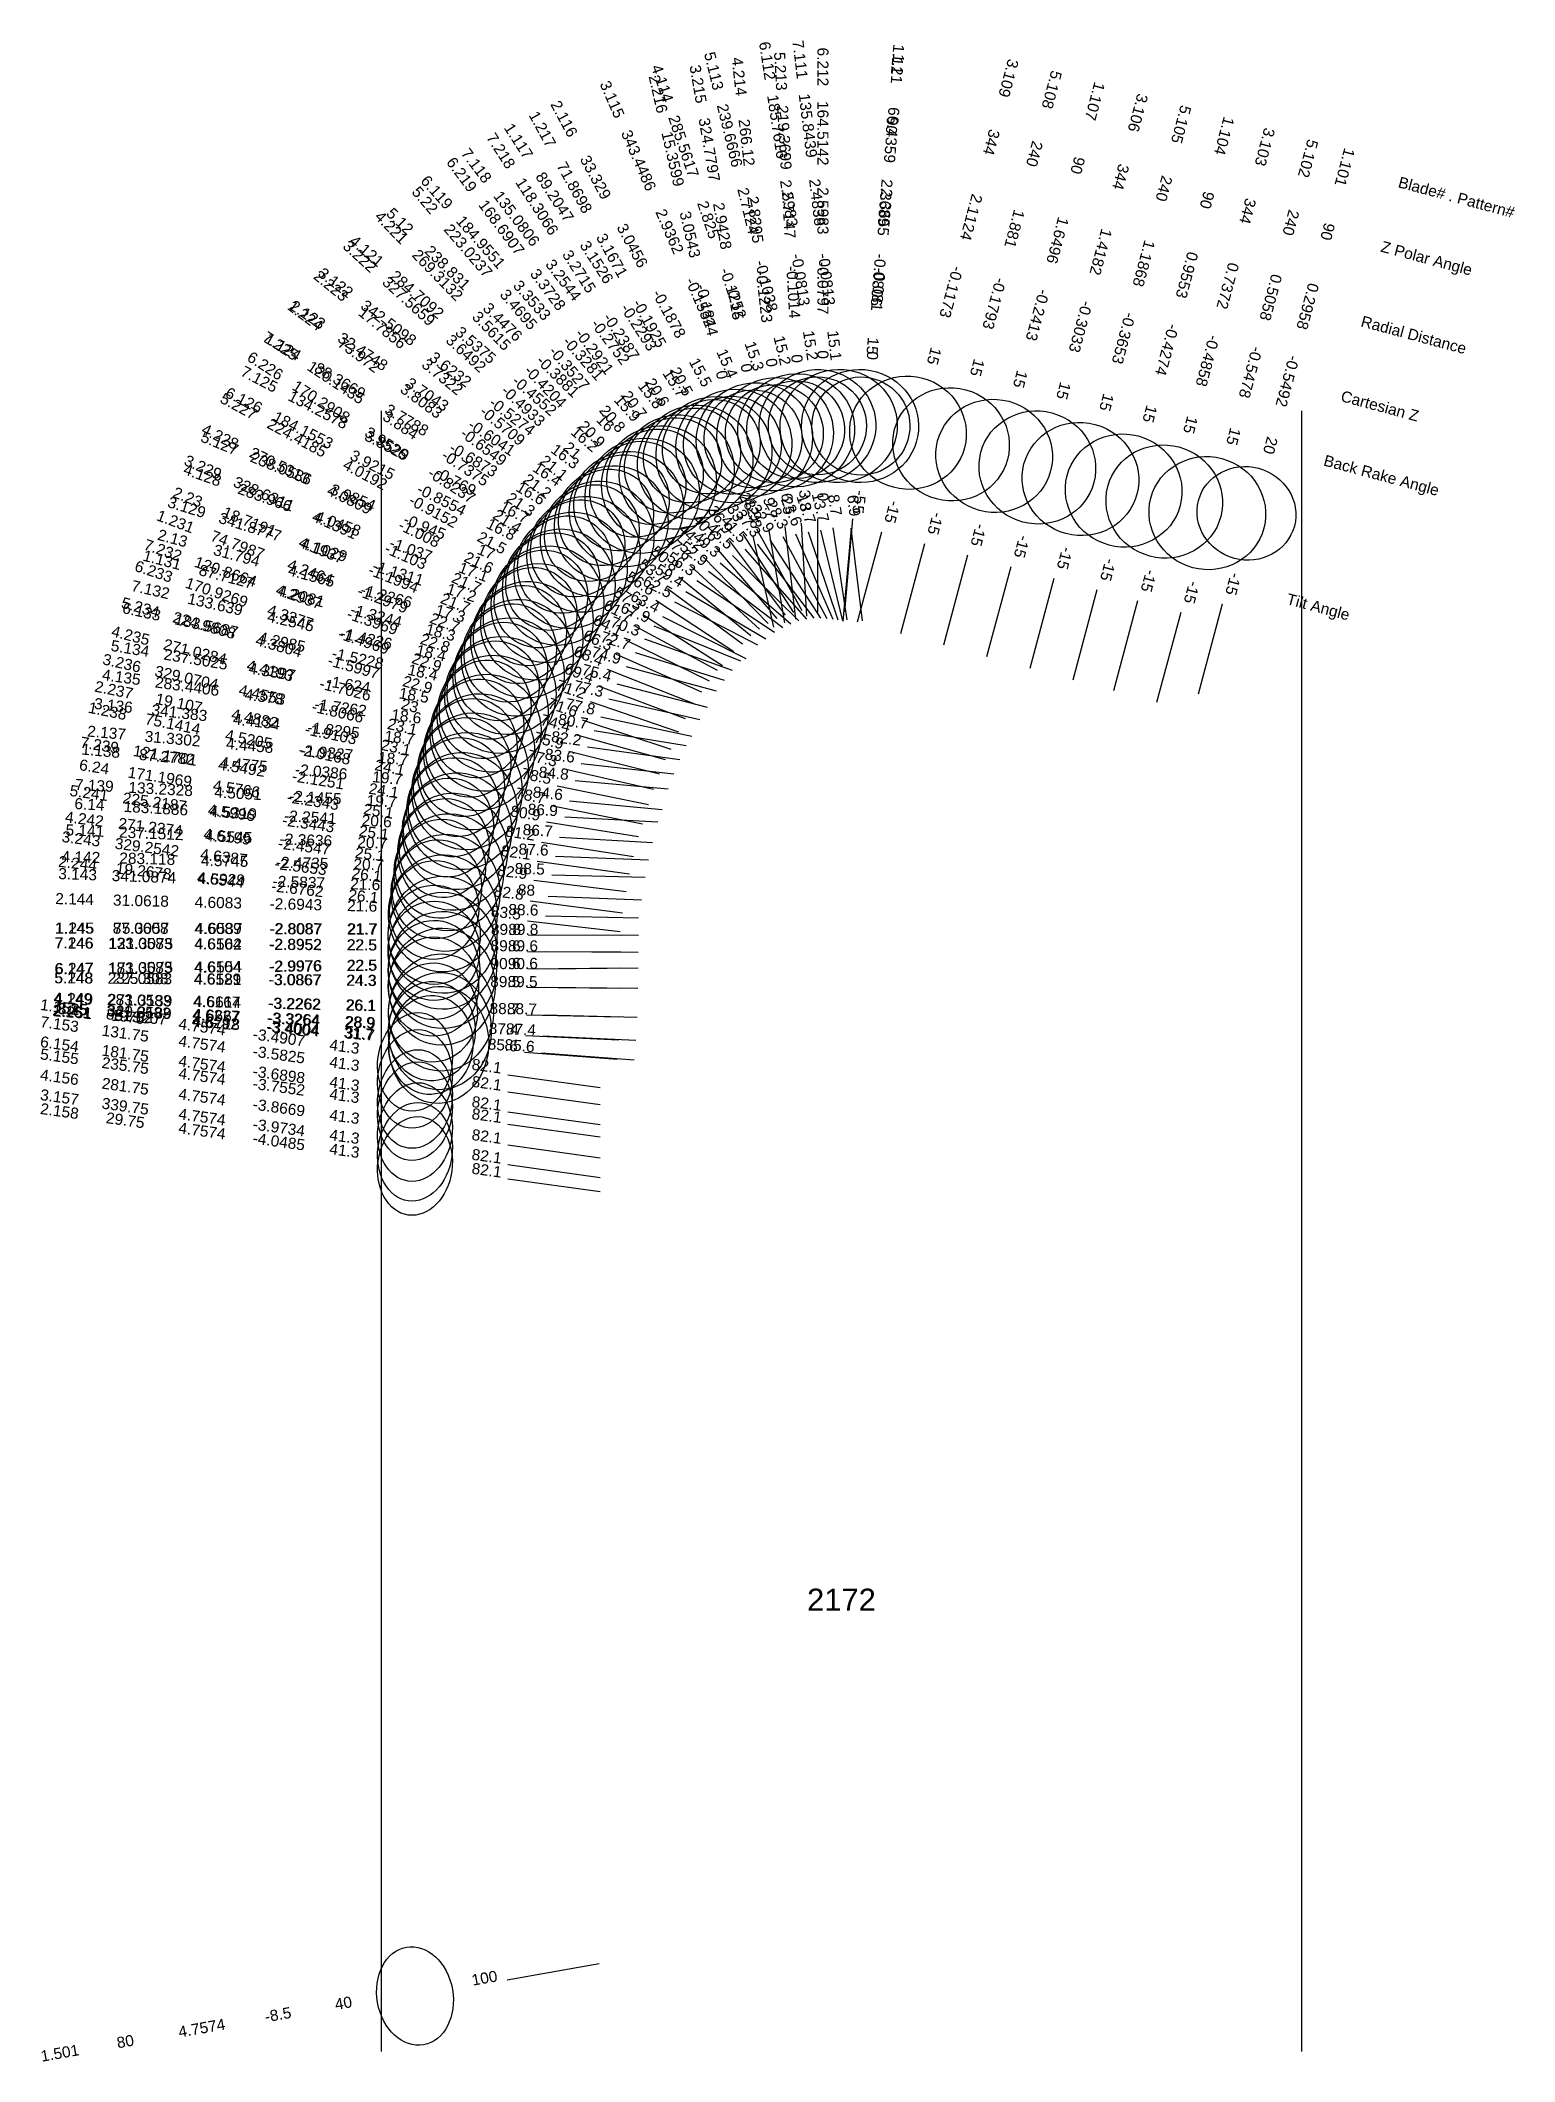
# Model space of a CAD drawing. Header units: inches. Extents: x 29.2 to 37.1, y 9.1 to 20.
import ezdxf
from ezdxf.enums import TextEntityAlignment as Align

# ---------------------------------------------------------------- set-up
doc = ezdxf.new("R2010")
doc.units = ezdxf.units.IN
doc.header["$MEASUREMENT"] = 0
for name, color, linetype, true_color in [('Blade_1', 30, 'Continuous', 0xff7f00), ('Blade_2', 7, 'Continuous', 0xcccc00), ('Blade_3', 7, 'Continuous', 0x00cc00), ('Blade_4', 7, 'Continuous', 0x00cccc), ('Blade_5', 7, 'Continuous', 0x0066cc), ('Blade_6', 190, 'Continuous', 0x7f00ff), ('Blade_7', 7, 'Continuous', 0xcc00cc)]:
    doc.layers.add(name, color=color, linetype=linetype, true_color=true_color)
doc.styles.get("Standard").update_dxf_attribs({"font": 'arial.ttf'})

msp = doc.modelspace()

# ---------------------------------------------------------------- linework, layer by layer
for p, q in [((31.062, 18), (31.062, 9.203)), ((36, 18), (36, 9.203))]:
    msp.add_line(p, q)
at = {"layer": 'Blade_1'}
for p, q in [((33.076, 17.367), (33.318, 16.929)), ((33.583, 17.37), (33.539, 16.872)), ((33.591, 17.421), (33.547, 16.923)), ((33.147, 17.308), (33.418, 16.888)), ((34.208, 17.226), (34.078, 16.743)), ((32.597, 17.047), (33, 16.751)), ((32.696, 17.032), (33.126, 16.778)), ((34.902, 17.04), (34.773, 16.557)), ((35.574, 16.964), (35.444, 16.481)), ((32.225, 16.525), (32.693, 16.35)), ((32.326, 16.537), (32.81, 16.411)), ((31.973, 15.884), (32.463, 15.786)), ((32.072, 15.909), (32.569, 15.862)), ((31.85, 15.19), (32.35, 15.188)), ((31.943, 15.19), (32.443, 15.188)), ((31.741, 14.44), (32.237, 14.372)), ((31.738, 9.587), (32.231, 9.674))]:
    msp.add_line(p, q, dxfattribs=at)
for centre, major_axis, ratio in [((33.631, 17.919), (0.313, -0.027), 0.965926), ((32.847, 17.771), (0.264, 0.17), 0.962886), ((33.635, 17.919), (0.262, -0.023), 1), ((32.833, 17.808), (0.233, 0.129), 0.936736), ((34.35, 17.759), (0.303, -0.081), 0.965926), ((35.045, 17.573), (0.303, -0.081), 0.965926), ((32.221, 17.313), (0.16, 0.27), 0.958446), ((35.704, 17.451), (0.257, -0.069), 0.939693), ((32.192, 17.345), (0.157, 0.214), 0.932416), ((31.792, 16.676), (0.079, 0.304), 0.949653), ((31.754, 16.702), (0.093, 0.249), 0.922306), ((31.522, 15.961), (0.03, 0.313), 0.941683), ((31.479, 15.983), (0.052, 0.261), 0.913008), ((31.391, 15.191), (0.001, 0.314), 0.92945), ((31.346, 15.191), (0.001, 0.266), 0.92945), ((31.243, 14.509), (0.036, 0.263), 0.751466), ((31.243, 9.5), (-0.046, 0.262), 0.766045)]:
    msp.add_ellipse(centre, major_axis=major_axis, ratio=ratio, dxfattribs=at)
at = {"layer": 'Blade_2'}
for p, q in [((33.056, 17.328), (33.167, 16.84)), ((33.216, 17.327), (33.453, 16.886)), ((32.658, 17.111), (33.045, 16.795)), ((32.755, 17.09), (33.171, 16.813)), ((32.274, 16.615), (32.739, 16.431)), ((32.376, 16.63), (32.859, 16.499)), ((32.005, 15.989), (32.495, 15.889)), ((32.103, 16.018), (32.601, 15.973)), ((31.943, 15.293), (32.443, 15.281)), ((31.846, 15.266), (32.343, 15.209)), ((31.83, 14.561), (32.329, 14.523)), ((31.921, 14.558), (32.419, 14.52)), ((31.741, 13.882), (32.237, 13.814))]:
    msp.add_line(p, q, dxfattribs=at)
for centre, major_axis, ratio in [((32.954, 17.812), (0.276, 0.149), 0.963448), ((32.946, 17.816), (0.256, 0.058), 1), ((32.296, 17.396), (0.174, 0.261), 0.959077), ((32.268, 17.429), (0.168, 0.206), 0.93303), ((31.843, 16.773), (0.082, 0.303), 0.954813), ((31.806, 16.801), (0.098, 0.247), 0.928881), ((31.554, 16.067), (0.028, 0.313), 0.946947), ((31.512, 16.09), (0.053, 0.261), 0.919678), ((31.392, 15.306), (0.007, 0.314), 0.929458), ((31.346, 15.324), (0.03, 0.264), 0.898028), ((31.371, 14.6), (0.024, 0.313), 0.851073), ((31.328, 14.6), (0.02, 0.265), 0.851073), ((31.243, 13.951), (0.036, 0.263), 0.751466)]:
    msp.add_ellipse(centre, major_axis=major_axis, ratio=ratio, dxfattribs=at)
at = {"layer": 'Blade_3'}
for p, q in [((33.141, 17.357), (33.226, 16.864)), ((33.745, 17.35), (33.615, 16.867)), ((33.284, 17.341), (33.484, 16.883)), ((32.723, 17.167), (33.092, 16.83)), ((32.817, 17.14), (33.216, 16.839)), ((34.439, 17.164), (34.31, 16.681)), ((35.12, 16.981), (34.991, 16.499)), ((32.322, 16.695), (32.78, 16.494)), ((32.424, 16.705), (32.901, 16.557)), ((32.036, 16.082), (32.523, 15.972)), ((32.135, 16.109), (32.631, 16.053)), ((31.958, 15.397), (32.458, 15.379)), ((31.861, 15.372), (32.357, 15.309)), ((31.836, 14.651), (32.336, 14.628)), ((31.928, 14.648), (32.428, 14.625)), ((31.741, 13.958), (32.237, 13.889))]:
    msp.add_line(p, q, dxfattribs=at)
for centre, major_axis, ratio in [((33.888, 17.883), (0.303, -0.081), 0.965926), ((33.064, 17.847), (0.288, 0.125), 0.963963), ((33.057, 17.85), (0.259, 0.044), 1), ((34.582, 17.697), (0.303, -0.081), 0.965926), ((32.377, 17.473), (0.189, 0.251), 0.959733), ((32.351, 17.507), (0.179, 0.196), 0.933668), ((35.263, 17.514), (0.303, -0.081), 0.965926), ((31.897, 16.869), (0.093, 0.3), 0.955372), ((31.861, 16.897), (0.107, 0.244), 0.929426), ((31.587, 16.17), (0.035, 0.312), 0.947332), ((31.545, 16.193), (0.059, 0.259), 0.920052), ((31.407, 15.416), (0.011, 0.314), 0.929651), ((31.361, 15.435), (0.033, 0.264), 0.898214), ((31.377, 14.674), (0.014, 0.314), 0.875847), ((31.333, 14.674), (0.012, 0.266), 0.875847), ((31.243, 14.027), (0.036, 0.263), 0.751466)]:
    msp.add_ellipse(centre, major_axis=major_axis, ratio=ratio, dxfattribs=at)
at = {"layer": 'Blade_4'}
for p, q in [((33.227, 17.381), (33.284, 16.884)), ((33.352, 17.352), (33.512, 16.879)), ((32.789, 17.218), (33.138, 16.86)), ((32.88, 17.185), (33.259, 16.859)), ((32.372, 16.772), (32.821, 16.553)), ((32.474, 16.777), (32.944, 16.609)), ((32.069, 16.175), (32.554, 16.053)), ((32.168, 16.199), (32.664, 16.131)), ((31.977, 15.512), (32.477, 15.499)), ((31.88, 15.483), (32.376, 15.422)), ((31.842, 14.762), (32.342, 14.751)), ((31.935, 14.761), (32.435, 14.749)), ((31.741, 14.064), (32.237, 13.995))]:
    msp.add_line(p, q, dxfattribs=at)
for centre, major_axis, ratio in [((33.175, 17.875), (0.297, 0.101), 0.964425), ((33.171, 17.878), (0.261, 0.03), 1), ((32.462, 17.545), (0.205, 0.238), 0.960391), ((32.439, 17.58), (0.191, 0.185), 0.934308), ((31.954, 16.963), (0.106, 0.296), 0.955952), ((31.919, 16.992), (0.116, 0.239), 0.92999), ((31.622, 16.274), (0.043, 0.311), 0.947748), ((31.581, 16.297), (0.065, 0.258), 0.920456), ((31.38, 15.545), (0.033, 0.264), 0.90528), ((31.425, 15.526), (0.008, 0.314), 0.935326), ((31.383, 14.774), (0.007, 0.314), 0.898002), ((31.339, 14.774), (0.006, 0.266), 0.898002), ((31.243, 14.133), (0.036, 0.263), 0.751466)]:
    msp.add_ellipse(centre, major_axis=major_axis, ratio=ratio, dxfattribs=at)
at = {"layer": 'Blade_5'}
for p, q in [((33.314, 17.399), (33.343, 16.9)), ((33.419, 17.36), (33.537, 16.875)), ((32.859, 17.265), (33.184, 16.886)), ((33.976, 17.288), (33.847, 16.805)), ((32.946, 17.225), (33.302, 16.875)), ((34.67, 17.102), (34.541, 16.619)), ((35.351, 16.919), (35.222, 16.437)), ((32.424, 16.846), (32.864, 16.609)), ((32.525, 16.847), (32.989, 16.659)), ((32.105, 16.265), (32.586, 16.131)), ((32.204, 16.286), (32.698, 16.205)), ((31.996, 15.613), (32.496, 15.592)), ((31.899, 15.586), (32.394, 15.517)), ((31.845, 14.909), (32.345, 14.905)), ((31.939, 14.909), (32.439, 14.904)), ((31.741, 14.176), (32.237, 14.107))]:
    msp.add_line(p, q, dxfattribs=at)
for centre, major_axis, ratio in [((33.288, 17.896), (0.305, 0.075), 0.96483), ((33.285, 17.899), (0.262, 0.015), 1), ((34.119, 17.821), (0.303, -0.081), 0.965926), ((32.552, 17.612), (0.22, 0.224), 0.96104), ((32.531, 17.647), (0.202, 0.173), 0.93494), ((34.813, 17.635), (0.303, -0.081), 0.965926), ((35.494, 17.452), (0.303, -0.081), 0.965926), ((32.015, 17.055), (0.118, 0.291), 0.956548), ((31.981, 17.085), (0.126, 0.234), 0.930569), ((31.66, 16.376), (0.051, 0.31), 0.94819), ((31.62, 16.4), (0.071, 0.256), 0.920885), ((31.4, 15.656), (0.037, 0.263), 0.905521), ((31.445, 15.636), (0.013, 0.314), 0.935575), ((31.342, 14.913), (0.002, 0.266), 0.911409), ((31.387, 14.913), (0.003, 0.314), 0.911408), ((31.243, 14.245), (0.036, 0.263), 0.751466)]:
    msp.add_ellipse(centre, major_axis=major_axis, ratio=ratio, dxfattribs=at)
at = {"layer": 'Blade_6'}
for p, q in [((33.402, 17.42), (33.402, 16.92)), ((33.485, 17.373), (33.56, 16.879)), ((32.929, 17.305), (33.229, 16.905)), ((33.012, 17.259), (33.343, 16.884)), ((32.471, 16.905), (32.892, 16.635)), ((32.571, 16.897), (33.018, 16.673)), ((32.14, 16.344), (32.615, 16.187)), ((32.24, 16.36), (32.729, 16.255)), ((31.921, 15.688), (32.415, 15.611)), ((32.019, 15.714), (32.518, 15.685)), ((31.848, 15.008), (32.348, 15.014)), ((31.941, 15.009), (32.441, 15.014)), ((31.741, 14.241), (32.237, 14.173))]:
    msp.add_line(p, q, dxfattribs=at)
for centre, major_axis, ratio in [((33.402, 17.919), (0.31, 0.047), 0.965175), ((33.402, 17.92), (0.263, 0), 1), ((32.647, 17.672), (0.235, 0.208), 0.961678), ((32.627, 17.708), (0.213, 0.16), 0.93556), ((32.078, 17.145), (0.141, 0.281), 0.957158), ((32.047, 17.176), (0.144, 0.224), 0.931163), ((31.701, 16.477), (0.066, 0.307), 0.948657), ((31.662, 16.503), (0.084, 0.252), 0.921339), ((31.423, 15.766), (0.041, 0.263), 0.905791), ((31.468, 15.746), (0.018, 0.313), 0.935854), ((31.39, 15.002), (-0.004, 0.314), 0.923704), ((31.345, 15.002), (-0.003, 0.266), 0.923704), ((31.243, 14.31), (0.036, 0.263), 0.751466)]:
    msp.add_ellipse(centre, major_axis=major_axis, ratio=ratio, dxfattribs=at)
at = {"layer": 'Blade_7'}
for p, q in [((33.582, 17.371), (33.642, 16.875)), ((33.002, 17.339), (33.274, 16.919)), ((33.079, 17.286), (33.382, 16.888)), ((32.536, 16.985), (32.954, 16.71)), ((32.636, 16.976), (33.08, 16.745)), ((32.183, 16.441), (32.656, 16.28)), ((32.283, 16.456), (32.771, 16.346)), ((31.948, 15.796), (32.442, 15.717)), ((32.046, 15.824), (32.545, 15.797)), ((31.847, 15.102), (32.347, 15.099)), ((31.941, 15.101), (32.441, 15.098)), ((31.741, 14.348), (32.237, 14.28))]:
    msp.add_line(p, q, dxfattribs=at)
for centre, major_axis, ratio in [((33.516, 17.919), (0.312, 0.038), 0.965456), ((32.746, 17.725), (0.25, 0.19), 0.962299), ((32.729, 17.761), (0.223, 0.145), 0.936164), ((32.147, 17.231), (0.145, 0.278), 0.95779), ((32.116, 17.263), (0.146, 0.222), 0.931777), ((31.745, 16.577), (0.069, 0.306), 0.949146), ((31.706, 16.603), (0.086, 0.252), 0.921814), ((31.451, 15.875), (0.042, 0.263), 0.912682), ((31.495, 15.854), (0.017, 0.314), 0.941348), ((31.39, 15.105), (0.002, 0.314), 0.923704), ((31.344, 15.105), (0.002, 0.266), 0.923704), ((31.243, 14.418), (0.036, 0.263), 0.751466)]:
    msp.add_ellipse(centre, major_axis=major_axis, ratio=ratio, dxfattribs=at)

# ---------------------------------------------------------------- texts
for s, height, p in [('Blade# . Pattern#', 0.05937, (36.521, 19.229)), ('Z Polar Angle', 0.05937, (36.428, 18.884)), ('Radial Distance', 0.05937, (36.321, 18.483)), ('Cartesian Z', 0.05937, (36.213, 18.082)), ('Back Rake Angle', 0.05937, (36.121, 17.737)), ('Tilt Angle', 0.0594, (35.922, 16.994))]:
    msp.add_text(s, height=height, rotation=345).set_placement(p, align=Align.MIDDLE_LEFT)
msp.add_text('2172', height=0.1187).set_placement((33.531, 11.625), align=Align.MIDDLE_CENTER)
at = {"layer": 'Blade_1'}
for s, rotation, p in [('1.11', 265, (33.803, 19.888)), ('1.21', 265, (33.802, 19.837)), ('1.107', 255, (34.862, 19.668)), ('66.4359', 265, (33.771, 19.482)), ('1.117', 302.8792, (31.774, 19.431)), ('1.217', 298.8888, (31.901, 19.496)), ('90', 265, (33.772, 19.533)), ('1.104', 255, (35.556, 19.482)), ('1.101', 255, (36.203, 19.314)), ('71.8698', 298.8888, (32.073, 19.184)), ('90', 255, (34.77, 19.324)), ('89.2047', 302.8792, (31.968, 19.131)), ('2.3655', 265, (33.735, 19.068)), ('2.3689', 265, (33.736, 19.119)), ('90', 255, (35.464, 19.138)), ('1.6496', 255, (34.662, 18.922)), ('90', 255, (36.111, 18.969)), ('3.1526', 302.8792, (32.193, 18.782)), ('3.1671', 298.8888, (32.274, 18.82)), ('-0.0806', 265, (33.7, 18.705)), ('-0.081', 265, (33.699, 18.654)), ('0.9553', 255, (35.356, 18.736)), ('-0.2413', 255, (34.555, 18.521)), ('0.2958', 255, (36.004, 18.568)), ('1.224', 323.7025, (30.637, 18.487)), ('-0.2293', 302.8792, (32.419, 18.433)), ('-0.1925', 298.8888, (32.475, 18.456)), ('-0.4274', 255, (35.249, 18.335)), ('1.124', 329.4109, (30.52, 18.318)), ('73.972', 323.7025, (30.925, 18.276)), ('15', 265, (33.669, 18.351)), ('88.3669', 329.4109, (30.826, 18.137)), ('15.7', 302.8792, (32.612, 18.134)), ('20.5', 298.8888, (32.647, 18.144)), ('0', 265, (33.668, 18.299)), ('15', 255, (34.462, 18.177)), ('-0.5492', 255, (35.896, 18.167)), ('3.8083', 323.7025, (31.26, 18.03)), ('3.7788', 329.4109, (31.184, 17.926)), ('15', 255, (35.157, 17.991)), ('-0.6549', 323.7025, (31.594, 17.784)), ('-0.6873', 329.4109, (31.542, 17.714)), ('20', 255, (35.804, 17.822)), ('16.6', 329.4109, (31.849, 17.533)), ('21.2', 323.7025, (31.882, 17.573)), ('28.9', 298.8888, (33.019, 17.471)), ('-5', 265, (33.601, 17.539)), ('1.231', 339.4365, (29.948, 17.379)), ('32.9', 302.8792, (33.082, 17.407)), ('-5', 265, (33.593, 17.488)), ('74.7987', 339.4365, (30.281, 17.254)), ('-15', 255, (34.238, 17.341)), ('1.131', 345.4401, (29.879, 17.172)), ('87.7127', 345.4401, (30.224, 17.083)), ('4.2464', 339.4365, (30.671, 17.108)), ('53.7', 323.7025, (32.502, 17.117)), ('59.4', 329.4109, (32.594, 17.092)), ('-15', 255, (34.933, 17.155)), ('-15', 255, (35.605, 17.079)), ('4.2081', 345.4401, (30.626, 16.978)), ('-1.2979', 339.4365, (31.06, 16.962)), ('-1.3244', 345.4401, (31.028, 16.874)), ('22.7', 339.4365, (31.393, 16.837)), ('18.3', 345.4401, (31.373, 16.784)), ('69.4', 339.4365, (32.114, 16.567)), ('75.4', 345.4401, (32.211, 16.567)), ('1.238', 348.6784, (29.588, 16.362)), ('75.1414', 348.6784, (29.938, 16.292)), ('4.5205', 348.6784, (30.345, 16.21)), ('1.138', 354.5765, (29.555, 16.148)), ('87.2782', 354.5765, (29.909, 16.115)), ('-2.0168', 348.6784, (30.753, 16.129)), ('4.4775', 354.5765, (30.323, 16.075)), ('-2.0386', 354.5765, (30.737, 16.036)), ('19.7', 354.5765, (31.092, 16.002)), ('24.1', 348.6784, (31.102, 16.059)), ('78.7', 348.6784, (31.857, 15.908)), ('84.6', 354.5765, (31.953, 15.92)), ('1.145', 359.839, (29.415, 15.197)), ('1.245', 359.839, (29.418, 15.197)), ('87.0608', 359.839, (29.771, 15.196)), ('75.3057', 359.839, (29.774, 15.196)), ('4.6089', 359.839, (30.186, 15.195)), ('4.6537', 359.839, (30.19, 15.195)), ('-2.8087', 359.839, (30.602, 15.194)), ('-2.8087', 359.839, (30.605, 15.193)), ('21.7', 359.839, (30.958, 15.193)), ('21.7', 359.839, (30.962, 15.192)), ('89.8', 359.839, (31.731, 15.19)), ('89.8', 359.839, (31.824, 15.19)), ('1.152', 352.1148, (29.332, 14.774)), ('85.75', 352.1148, (29.685, 14.725)), ('4.7574', 352.1148, (30.097, 14.668)), ('-3.4907', 352.1148, (30.509, 14.611)), ('41.3', 352.1148, (30.861, 14.562)), ('82.1', 352.1148, (31.624, 14.457)), ('100', 10, (31.621, 9.567)), ('-8.5', 10, (30.513, 9.371)), ('40', 10, (30.864, 9.433)), ('4.7574', 10, (30.104, 9.299)), ('1.501', 10, (29.343, 9.165)), ('80', 10, (29.694, 9.227))]:
    msp.add_text(s, height=0.0594, rotation=rotation, dxfattribs=at).set_placement(p, align=Align.CENTER)
at = {"layer": 'Blade_2'}
for s, rotation, p in [('2.216', 282.8, (32.519, 19.693)), ('2.116', 298.2965, (32.017, 19.553)), ('15.3599', 282.8, (32.598, 19.345)), ('33.329', 298.2965, (32.186, 19.239)), ('3.0456', 298.2965, (32.383, 18.873)), ('3.0543', 282.8, (32.69, 18.94)), ('2.223', 320.7916, (30.774, 18.648)), ('-0.1844', 282.8, (32.782, 18.535)), ('2.123', 326.323, (30.651, 18.492)), ('17.7856', 320.7916, (31.05, 18.423)), ('-0.1878', 298.2965, (32.58, 18.507)), ('32.4748', 326.323, (30.947, 18.294)), ('3.7322', 320.7916, (31.372, 18.16)), ('15.5', 298.2965, (32.749, 18.193)), ('0', 282.8, (32.861, 18.187)), ('3.7043', 326.323, (31.293, 18.064)), ('-0.5709', 320.7916, (31.694, 17.898)), ('-0.6041', 326.323, (31.639, 17.833)), ('16.4', 326.323, (31.936, 17.636)), ('21.1', 320.7916, (31.97, 17.672)), ('2.23', 338.4032, (30.013, 17.51)), ('18.7191', 338.4032, (30.344, 17.379)), ('12.8', 282.8, (33.03, 17.444)), ('28.3', 298.2965, (33.16, 17.431)), ('2.13', 344.892, (29.935, 17.289)), ('31.794', 344.892, (30.279, 17.196)), ('4.1937', 338.4032, (30.731, 17.226)), ('50.8', 320.7916, (32.566, 17.186)), ('56.3', 326.323, (32.656, 17.156)), ('4.1565', 344.892, (30.68, 17.087)), ('-1.1994', 338.4032, (31.117, 17.073)), ('-1.2266', 344.892, (31.082, 16.979)), ('21.7', 338.4032, (31.449, 16.942)), ('17.3', 344.892, (31.426, 16.886)), ('68.4', 338.4032, (32.164, 16.659)), ('74.9', 344.892, (32.261, 16.661)), ('2.237', 348.4671, (29.622, 16.475)), ('19.107', 348.4671, (29.971, 16.404)), ('4.4882', 348.4671, (30.378, 16.321)), ('2.137', 354.8419, (29.586, 16.245)), ('31.3302', 354.8419, (29.94, 16.213)), ('-1.9103', 348.4671, (30.786, 16.238)), ('4.4458', 354.8419, (30.354, 16.176)), ('-1.9327', 354.8419, (30.768, 16.138)), ('18.7', 354.8419, (31.123, 16.106)), ('23.1', 348.4671, (31.135, 16.167)), ('78.5', 348.4671, (31.889, 16.013)), ('84.8', 354.8419, (31.985, 16.028)), ('2.244', 353.4565, (29.43, 15.544)), ('19.2678', 353.4565, (29.784, 15.503)), ('4.6544', 353.4565, (30.197, 15.456)), ('2.144', 358.633, (29.416, 15.353)), ('31.0618', 358.633, (29.772, 15.344)), ('4.6083', 358.633, (30.187, 15.334)), ('-2.6762', 353.4565, (30.609, 15.408)), ('26.1', 353.4565, (30.963, 15.368)), ('-2.6943', 358.633, (30.603, 15.325)), ('21.6', 358.633, (30.959, 15.316)), ('83.5', 353.4565, (31.728, 15.28)), ('88.6', 358.633, (31.824, 15.295)), ('2.151', 355.6334, (29.4, 14.75)), ('2.251', 355.6334, (29.405, 14.746)), ('19.3207', 355.6334, (29.76, 14.719)), ('31.027', 355.6334, (29.755, 14.723)), ('4.6292', 355.6334, (30.17, 14.691)), ('4.6718', 355.6334, (30.175, 14.688)), ('-3.4004', 355.6334, (30.584, 14.66)), ('-3.4004', 355.6334, (30.589, 14.656)), ('31.7', 355.6334, (30.939, 14.633)), ('31.7', 355.6334, (30.945, 14.629)), ('85.6', 355.6334, (31.712, 14.57)), ('85.6', 355.6334, (31.802, 14.567)), ('2.158', 352.1148, (29.332, 14.216)), ('29.75', 352.1148, (29.685, 14.167)), ('4.7574', 352.1148, (30.097, 14.11)), ('-4.0485', 352.1148, (30.509, 14.053)), ('41.3', 352.1148, (30.861, 14.004)), ('82.1', 352.1148, (31.624, 13.899))]:
    msp.add_text(s, height=0.0594, rotation=rotation, dxfattribs=at).set_placement(p, align=Align.CENTER)
at = {"layer": 'Blade_3'}
for s, rotation, p in [('3.215', 279.7, (32.733, 19.748)), ('3.109', 255, (34.399, 19.792)), ('3.115', 293.5574, (32.274, 19.659)), ('3.106', 255, (35.093, 19.606)), ('324.7797', 279.7, (32.793, 19.396)), ('3.103', 255, (35.774, 19.423)), ('343.4486', 293.5574, (32.416, 19.332)), ('344', 255, (34.307, 19.448)), ('344', 255, (35.001, 19.262)), ('2.9362', 293.5574, (32.582, 18.951)), ('2.9428', 279.7, (32.863, 18.987)), ('2.1124', 255, (34.199, 19.046)), ('344', 255, (35.682, 19.079)), ('1.4182', 255, (34.894, 18.86)), ('3.222', 317.601, (30.927, 18.807)), ('3.122', 322.9312, (30.8, 18.664)), ('-0.1173', 255, (34.092, 18.645)), ('0.7372', 255, (35.575, 18.678)), ('327.5659', 317.601, (31.19, 18.567)), ('-0.1532', 293.5574, (32.748, 18.57)), ('-0.15', 279.7, (32.933, 18.577)), ('342.5098', 322.9312, (31.084, 18.449)), ('-0.3033', 255, (34.786, 18.459)), ('3.6492', 317.601, (31.497, 18.287)), ('15.4', 293.5574, (32.891, 18.243)), ('15', 255, (34, 18.301)), ('-0.4858', 255, (35.467, 18.276)), ('3.6232', 322.9312, (31.416, 18.199)), ('0', 279.7, (32.993, 18.226)), ('-0.4933', 317.601, (31.804, 18.006)), ('15', 255, (34.694, 18.115)), ('-0.5274', 322.9312, (31.747, 17.948)), ('15', 255, (35.375, 17.932)), ('16.3', 322.9312, (32.031, 17.733)), ('21', 317.601, (32.067, 17.766)), ('3.229', 336.3469, (30.094, 17.671)), ('328.6311', 336.3469, (30.421, 17.528)), ('3.129', 342.7366, (30.01, 17.455)), ('341.8777', 342.7366, (30.35, 17.35)), ('4.1391', 336.3469, (30.801, 17.361)), ('9.7', 279.7, (33.121, 17.474)), ('23.6', 293.5574, (33.237, 17.45)), ('-15', 255, (33.776, 17.465)), ('4.1029', 342.7366, (30.747, 17.226)), ('-1.103', 336.3469, (31.182, 17.194)), ('47.6', 317.601, (32.635, 17.247)), ('52.9', 322.9312, (32.722, 17.212)), ('-15', 255, (34.47, 17.279)), ('-1.1311', 342.7366, (31.144, 17.103)), ('21.7', 336.3469, (31.508, 17.051)), ('-15', 255, (35.151, 17.096)), ('17.2', 342.7366, (31.484, 16.997)), ('66.3', 336.3469, (32.213, 16.743)), ('72.7', 342.7366, (32.31, 16.74)), ('3.236', 347.2543, (29.664, 16.619)), ('329.0704', 347.2543, (30.011, 16.54)), ('4.4553', 347.2543, (30.417, 16.449)), ('3.136', 353.5823, (29.622, 16.391)), ('341.383', 353.5823, (29.976, 16.352)), ('4.4134', 353.5823, (30.39, 16.305)), ('-1.8066', 347.2543, (30.822, 16.357)), ('-1.8295', 353.5823, (30.803, 16.259)), ('18.7', 353.5823, (31.157, 16.219)), ('23.1', 347.2543, (31.169, 16.278)), ('77.3', 347.2543, (31.92, 16.109)), ('83.6', 353.5823, (32.017, 16.122)), ('3.243', 352.8221, (29.448, 15.676)), ('329.2542', 352.8221, (29.801, 15.631)), ('4.6387', 352.8221, (30.214, 15.579)), ('3.143', 357.98, (29.432, 15.486)), ('341.0874', 357.98, (29.788, 15.473)), ('4.5929', 357.98, (30.203, 15.459)), ('-2.5837', 357.98, (30.619, 15.444)), ('-2.5653', 352.8221, (30.626, 15.527)), ('26.1', 352.8221, (30.98, 15.483)), ('21.6', 357.98, (30.975, 15.432)), ('82.8', 352.8221, (31.743, 15.387)), ('88', 357.98, (31.84, 15.401)), ('3.15', 357.3719, (29.403, 14.764)), ('3.25', 357.3719, (29.407, 14.762)), ('341.0583', 357.3719, (29.759, 14.748)), ('329.3139', 357.3719, (29.763, 14.746)), ('4.6227', 357.3719, (30.174, 14.729)), ('4.6667', 357.3719, (30.178, 14.727)), ('-3.3264', 357.3719, (30.589, 14.71)), ('-3.3264', 357.3719, (30.593, 14.708)), ('28.9', 357.3719, (30.945, 14.693)), ('28.9', 357.3719, (30.949, 14.691)), ('87.4', 357.3719, (31.718, 14.656)), ('87.4', 357.3719, (31.81, 14.654)), ('3.157', 352.1148, (29.332, 14.291)), ('339.75', 352.1148, (29.685, 14.242)), ('4.7574', 352.1148, (30.097, 14.185)), ('-3.9734', 352.1148, (30.509, 14.128)), ('41.3', 352.1148, (30.861, 14.079)), ('82.1', 352.1148, (31.624, 13.974))]:
    msp.add_text(s, height=0.0594, rotation=rotation, dxfattribs=at).set_placement(p, align=Align.CENTER)
at = {"layer": 'Blade_4'}
for s, rotation, p in [('4.114', 288.6694, (32.542, 19.747)), ('4.214', 276.5, (32.953, 19.79)), ('285.5617', 288.6694, (32.656, 19.41)), ('266.12', 276.5, (32.993, 19.436)), ('2.825', 288.6694, (32.789, 19.016)), ('2.8295', 276.5, (33.04, 19.023)), ('4.221', 314.1513, (31.095, 18.963)), ('4.121', 319.259, (30.965, 18.835)), ('269.3132', 314.1513, (31.343, 18.708)), ('-0.1252', 288.6694, (32.922, 18.622)), ('284.7092', 319.259, (31.235, 18.602)), ('-0.1223', 276.5, (33.087, 18.61)), ('3.5375', 319.259, (31.55, 18.331)), ('3.5615', 314.1513, (31.633, 18.409)), ('15.3', 288.6694, (33.036, 18.285)), ('-0.4204', 314.1513, (31.922, 18.111)), ('0', 276.5, (33.127, 18.256)), ('-0.4552', 319.259, (31.865, 18.06)), ('4.228', 334.0506, (30.185, 17.836)), ('16.2', 319.259, (32.135, 17.827)), ('20.9', 314.1513, (32.171, 17.856)), ('270.5313', 334.0506, (30.505, 17.68)), ('4.128', 340.3307, (30.093, 17.628)), ('283.966', 340.3307, (30.428, 17.508)), ('4.0809', 334.0506, (30.879, 17.498)), ('4.0458', 340.3307, (30.82, 17.368)), ('6.5', 276.5, (33.214, 17.499)), ('18.7', 288.6694, (33.314, 17.465)), ('-1.008', 334.0506, (31.253, 17.316)), ('44.2', 314.1513, (32.707, 17.304)), ('-1.037', 340.3307, (31.211, 17.229)), ('21.6', 334.0506, (31.573, 17.16)), ('49.3', 319.259, (32.79, 17.262)), ('17.1', 340.3307, (31.547, 17.109)), ('4.235', 345.9096, (29.71, 16.767)), ('64.1', 334.0506, (32.265, 16.824)), ('70.3', 340.3307, (32.362, 16.817)), ('271.0284', 345.9096, (30.056, 16.68)), ('4.135', 352.1849, (29.664, 16.543)), ('4.4193', 345.9096, (30.459, 16.579)), ('283.4406', 352.1849, (30.017, 16.494)), ('4.378', 352.1849, (30.429, 16.438)), ('-1.7026', 345.9096, (30.862, 16.478)), ('-1.7262', 352.1849, (30.84, 16.381)), ('18.6', 352.1849, (31.193, 16.333)), ('23', 345.9096, (31.208, 16.391)), ('75.9', 345.9096, (31.954, 16.204)), ('82.2', 352.1849, (32.051, 16.215)), ('4.242', 352.9366, (29.466, 15.782)), ('271.2374', 352.9366, (29.82, 15.739)), ('4.6199', 352.9366, (30.232, 15.688)), ('4.142', 358.4943, (29.45, 15.578)), ('283.118', 358.4943, (29.806, 15.569)), ('4.5745', 358.4943, (30.221, 15.558)), ('-2.4735', 358.4943, (30.637, 15.547)), ('-2.4547', 352.9366, (30.645, 15.636)), ('25.1', 352.9366, (30.998, 15.593)), ('20.7', 358.4943, (30.993, 15.538)), ('82.9', 352.9366, (31.762, 15.498)), ('88.5', 358.4943, (31.858, 15.515)), ('4.149', 358.6748, (29.407, 14.82)), ('4.249', 358.6748, (29.411, 14.818)), ('283.0583', 358.6748, (29.763, 14.811)), ('271.3139', 358.6748, (29.767, 14.81)), ('4.6167', 358.6748, (30.179, 14.802)), ('4.6614', 358.6748, (30.182, 14.801)), ('-3.2262', 358.6748, (30.595, 14.792)), ('-3.2262', 358.6748, (30.598, 14.791)), ('26.1', 358.6748, (30.951, 14.784)), ('26.1', 358.6748, (30.954, 14.783)), ('88.7', 358.6748, (31.723, 14.765)), ('88.7', 358.6748, (31.816, 14.764)), ('4.156', 352.1148, (29.332, 14.398)), ('281.75', 352.1148, (29.685, 14.349)), ('4.7574', 352.1148, (30.097, 14.292)), ('-3.8669', 352.1148, (30.509, 14.235)), ('41.3', 352.1148, (30.861, 14.186)), ('82.1', 352.1148, (31.624, 14.08))]:
    msp.add_text(s, height=0.0594, rotation=rotation, dxfattribs=at).set_placement(p, align=Align.CENTER)
at = {"layer": 'Blade_5'}
for s, rotation, p in [('5.113', 283.7385, (32.818, 19.816)), ('5.213', 273.3, (33.175, 19.82)), ('5.108', 255, (34.631, 19.73)), ('239.6666', 283.7385, (32.903, 19.47)), ('219.3699', 273.3, (33.195, 19.465)), ('5.105', 255, (35.325, 19.544)), ('240', 255, (34.538, 19.386)), ('5.102', 255, (36.006, 19.361)), ('5.22', 310.6461, (31.274, 19.111)), ('2.7124', 283.7385, (33.002, 19.066)), ('240', 255, (35.233, 19.2)), ('5.12', 315.5099, (31.142, 18.997)), ('2.7147', 273.3, (33.219, 19.05)), ('1.881', 255, (34.431, 18.984)), ('240', 255, (35.914, 19.017)), ('223.0237', 310.6461, (31.506, 18.84)), ('238.831', 315.5099, (31.397, 18.747)), ('1.1868', 255, (35.125, 18.798)), ('-0.1038', 283.7385, (33.1, 18.663)), ('-0.1014', 273.3, (33.243, 18.635)), ('3.4695', 310.6461, (31.777, 18.525)), ('-0.1793', 255, (34.323, 18.583)), ('0.5058', 255, (35.806, 18.616)), ('3.4476', 315.5099, (31.693, 18.456)), ('-0.3653', 255, (35.017, 18.397)), ('-0.3527', 310.6461, (32.048, 18.21)), ('15.2', 283.7385, (33.185, 18.317)), ('-0.5478', 255, (35.698, 18.214)), ('-0.3881', 315.5099, (31.99, 18.165)), ('0', 273.3, (33.263, 18.279)), ('15', 255, (34.231, 18.239)), ('5.227', 331.7145, (30.283, 17.999)), ('20.8', 310.6461, (32.28, 17.939)), ('15', 255, (34.925, 18.053)), ('5.127', 337.8737, (30.184, 17.799)), ('224.4185', 331.7145, (30.596, 17.83)), ('16', 315.5099, (32.244, 17.915)), ('15', 255, (35.606, 17.87)), ('238.0586', 337.8737, (30.514, 17.665)), ('4.0192', 331.7145, (30.962, 17.633)), ('3.9854', 337.8737, (30.899, 17.509)), ('3.3', 273.3, (33.307, 17.518)), ('-0.9152', 331.7145, (31.328, 17.436)), ('13.7', 283.7385, (33.39, 17.476)), ('-15', 255, (34.007, 17.403)), ('-0.945', 337.8737, (31.284, 17.352)), ('21.5', 331.7145, (31.642, 17.267)), ('40.6', 310.6461, (32.781, 17.355)), ('45.5', 315.5099, (32.861, 17.309)), ('17', 337.8737, (31.614, 17.218)), ('-15', 255, (34.701, 17.217)), ('-15', 255, (35.382, 17.034)), ('5.234', 344.4356, (29.762, 16.918)), ('224.9808', 344.4356, (30.105, 16.822)), ('61.7', 331.7145, (32.32, 16.902)), ('67.9', 337.8737, (32.415, 16.892)), ('5.134', 350.6525, (29.71, 16.697)), ('237.5025', 350.6525, (30.062, 16.639)), ('4.3804', 344.4356, (30.505, 16.711)), ('4.3397', 350.6525, (30.472, 16.572)), ('-1.5997', 344.4356, (30.906, 16.599)), ('-1.624', 350.6525, (30.882, 16.504)), ('18.5', 350.6525, (31.233, 16.446)), ('22.9', 344.4356, (31.249, 16.504)), ('74.4', 344.4356, (31.99, 16.297)), ('80.7', 350.6525, (32.087, 16.306)), ('5.241', 352.0565, (29.49, 15.922)), ('225.2187', 352.0565, (29.843, 15.873)), ('4.5996', 352.0565, (30.255, 15.816)), ('-2.3443', 352.0565, (30.667, 15.758)), ('5.141', 357.5887, (29.471, 15.72)), ('237.1512', 357.5887, (29.827, 15.705)), ('4.5545', 357.5887, (30.242, 15.687)), ('-2.3636', 357.5887, (30.657, 15.67)), ('20.7', 357.5887, (31.013, 15.655)), ('25.1', 352.0565, (31.019, 15.709)), ('82.1', 352.0565, (31.781, 15.603)), ('87.6', 357.5887, (31.878, 15.618)), ('5.148', 359.5109, (29.411, 14.93)), ('5.248', 359.5109, (29.413, 14.93)), ('237.0583', 359.5109, (29.767, 14.927)), ('225.308', 359.5109, (29.77, 14.927)), ('4.6129', 359.5109, (30.183, 14.924)), ('4.6581', 359.5109, (30.185, 14.923)), ('-3.0867', 359.5109, (30.598, 14.92)), ('-3.0867', 359.5109, (30.601, 14.92)), ('24.3', 359.5109, (30.954, 14.917)), ('24.3', 359.5109, (30.957, 14.917)), ('89.5', 359.5109, (31.727, 14.91)), ('89.5', 359.5109, (31.82, 14.91)), ('5.155', 352.1148, (29.332, 14.509)), ('235.75', 352.1148, (29.685, 14.46)), ('4.7574', 352.1148, (30.097, 14.403)), ('-3.7552', 352.1148, (30.509, 14.346)), ('41.3', 352.1148, (30.861, 14.298)), ('82.1', 352.1148, (31.624, 14.192))]:
    msp.add_text(s, height=0.0594, rotation=rotation, dxfattribs=at).set_placement(p, align=Align.CENTER)
at = {"layer": 'Blade_6'}
for s, rotation, p in [('6.112', 278.6675, (33.104, 19.873)), ('6.212', 270, (33.402, 19.845)), ('185.7616', 278.6675, (33.158, 19.52)), ('164.5142', 270, (33.402, 19.489)), ('6.219', 306.8821, (31.47, 19.25)), ('6.119', 311.4786, (31.338, 19.153)), ('2.5983', 278.6675, (33.22, 19.11)), ('2.5983', 270, (33.402, 19.073)), ('168.6907', 306.8821, (31.684, 18.966)), ('184.9551', 311.4786, (31.574, 18.886)), ('3.3728', 306.8821, (31.933, 18.633)), ('-0.0813', 278.6675, (33.283, 18.699)), ('-0.0797', 270, (33.402, 18.658)), ('3.3533', 311.4786, (31.849, 18.574)), ('-0.2921', 306.8821, (32.182, 18.301)), ('15.2', 278.6675, (33.336, 18.347)), ('-0.3281', 311.4786, (32.124, 18.263)), ('0', 270, (33.402, 18.302)), ('6.226', 327.3362, (30.424, 18.217)), ('6.126', 333.3623, (30.312, 18.031)), ('170.2908', 327.3362, (30.724, 18.025)), ('20.7', 306.8821, (32.396, 18.016)), ('15.9', 311.4786, (32.36, 17.996)), ('184.1553', 333.3623, (30.63, 17.871)), ('3.9526', 327.3362, (31.074, 17.801)), ('3.9215', 333.3623, (31.002, 17.685)), ('-0.8237', 327.3362, (31.424, 17.576)), ('-0.8554', 333.3623, (31.373, 17.498)), ('0', 270, (33.402, 17.539)), ('21.4', 327.3362, (31.723, 17.384)), ('36.9', 306.8821, (32.858, 17.4)), ('8.7', 278.6675, (33.467, 17.491)), ('16.8', 333.3623, (31.692, 17.339)), ('41.5', 311.4786, (32.933, 17.348)), ('6.233', 341.6312, (29.832, 17.111)), ('170.9269', 341.6312, (30.17, 16.999)), ('57.3', 327.3362, (32.371, 16.969)), ('63.4', 333.3623, (32.465, 16.951)), ('6.133', 347.7834, (29.77, 16.895)), ('183.5687', 347.7834, (30.118, 16.82)), ('4.3377', 341.6312, (30.565, 16.868)), ('4.2985', 347.7834, (30.524, 16.732)), ('-1.4969', 341.6312, (30.959, 16.737)), ('-1.5228', 347.7834, (30.93, 16.644)), ('22.9', 341.6312, (31.297, 16.624)), ('18.4', 347.7834, (31.279, 16.569)), ('71.6', 341.6312, (32.027, 16.382)), ('77.8', 347.7834, (32.124, 16.386)), ('6.24', 351.1522, (29.518, 16.062)), ('171.1969', 351.1522, (29.87, 16.008)), ('4.5766', 351.1522, (30.281, 15.944)), ('-2.2343', 351.1522, (30.691, 15.88)), ('6.14', 356.6553, (29.495, 15.861)), ('183.1886', 356.6553, (29.851, 15.84)), ('4.5319', 356.6553, (30.266, 15.816)), ('-2.2541', 356.6553, (30.68, 15.792)), ('20.6', 356.6553, (31.036, 15.771)), ('25.1', 351.1522, (31.043, 15.825)), ('81.2', 351.1522, (31.804, 15.707)), ('86.7', 356.6553, (31.9, 15.721)), ('90.6', 0.6498, (31.729, 15.007)), ('90.6', 0.6498, (31.822, 15.007)), ('6.147', 0.6498, (29.413, 14.98)), ('6.247', 0.6498, (29.416, 14.981)), ('183.0583', 0.6498, (29.769, 14.984)), ('171.3075', 0.6498, (29.772, 14.985)), ('4.6104', 0.6498, (30.185, 14.989)), ('4.6554', 0.6498, (30.188, 14.989)), ('-2.9976', 0.6498, (30.601, 14.993)), ('-2.9976', 0.6498, (30.604, 14.994)), ('22.5', 0.6498, (30.957, 14.997)), ('22.5', 0.6498, (30.96, 14.998)), ('6.154', 352.1148, (29.332, 14.575)), ('181.75', 352.1148, (29.685, 14.526)), ('4.7574', 352.1148, (30.097, 14.469)), ('-3.6898', 352.1148, (30.509, 14.412)), ('41.3', 352.1148, (30.861, 14.363)), ('82.1', 352.1148, (31.624, 14.257))]:
    msp.add_text(s, height=0.0594, rotation=rotation, dxfattribs=at).set_placement(p, align=Align.CENTER)
at = {"layer": 'Blade_7'}
for s, rotation, p in [('7.111', 276.8762, (33.28, 19.881)), ('135.8439', 276.8762, (33.322, 19.527)), ('7.118', 307.2611, (31.549, 19.298)), ('7.218', 302.957, (31.679, 19.379)), ('118.3066', 302.957, (31.873, 19.081)), ('2.4838', 276.8762, (33.372, 19.115)), ('135.0806', 307.2611, (31.765, 19.014)), ('3.2715', 302.957, (32.099, 18.732)), ('3.2544', 307.2611, (32.016, 18.684)), ('-0.0813', 276.8762, (33.422, 18.702)), ('7.225', 326.6024, (30.506, 18.324)), ('-0.2752', 307.2611, (32.268, 18.353)), ('-0.2387', 302.957, (32.325, 18.383)), ('15.1', 276.8762, (33.464, 18.348)), ('7.125', 332.4792, (30.394, 18.144)), ('120.1435', 326.6024, (30.803, 18.128)), ('134.2578', 332.4792, (30.71, 17.98)), ('15.8', 307.2611, (32.484, 18.069)), ('20.6', 302.957, (32.519, 18.084)), ('3.884', 326.6024, (31.15, 17.899)), ('3.8529', 332.4792, (31.079, 17.788)), ('-0.7375', 326.6024, (31.497, 17.67)), ('-0.769', 332.4792, (31.447, 17.596)), ('21.3', 326.6024, (31.795, 17.474)), ('16.7', 332.4792, (31.763, 17.431)), ('33', 302.957, (32.938, 17.438)), ('37.3', 307.2611, (33.008, 17.38)), ('6.9', 276.8762, (33.568, 17.489)), ('7.232', 341.1977, (29.881, 17.225)), ('120.8664', 341.1977, (30.218, 17.11)), ('56.6', 326.6024, (32.437, 17.051)), ('7.132', 347.2788, (29.818, 17.013)), ('133.639', 347.2788, (30.165, 16.934)), ('4.2937', 341.1977, (30.611, 16.976)), ('62.5', 332.4792, (32.531, 17.031)), ('4.2545', 347.2788, (30.57, 16.843)), ('-1.3969', 341.1977, (31.005, 16.842)), ('-1.4226', 347.2788, (30.976, 16.751)), ('22.8', 341.1977, (31.342, 16.727)), ('18.4', 347.2788, (31.323, 16.673)), ('71.2', 341.1977, (32.071, 16.479)), ('77.3', 347.2788, (32.168, 16.482)), ('7.239', 350.9363, (29.546, 16.179)), ('121.1701', 350.9363, (29.898, 16.123)), ('4.5492', 350.9363, (30.309, 16.057)), ('-2.1251', 350.9363, (30.719, 15.992)), ('7.139', 356.8721, (29.521, 15.962)), ('133.2328', 356.8721, (29.877, 15.943)), ('4.5051', 356.8721, (30.292, 15.92)), ('-2.1455', 356.8721, (30.707, 15.898)), ('19.7', 356.8721, (31.063, 15.878)), ('24.1', 350.9363, (31.071, 15.935)), ('80.9', 350.9363, (31.831, 15.814)), ('86.9', 356.8721, (31.927, 15.831)), ('7.146', 359.6498, (29.413, 15.117)), ('7.246', 359.6498, (29.415, 15.117)), ('133.0583', 359.6498, (29.769, 15.115)), ('121.3075', 359.6498, (29.772, 15.114)), ('4.6104', 359.6498, (30.185, 15.112)), ('4.6562', 359.6498, (30.187, 15.112)), ('-2.8952', 359.6498, (30.601, 15.11)), ('-2.8952', 359.6498, (30.603, 15.109)), ('22.5', 359.6498, (30.957, 15.107)), ('22.5', 359.6498, (30.959, 15.107)), ('89.6', 359.6498, (31.729, 15.102)), ('89.6', 359.6498, (31.822, 15.102)), ('7.153', 352.1148, (29.332, 14.682)), ('131.75', 352.1148, (29.685, 14.633)), ('4.7574', 352.1148, (30.097, 14.576)), ('-3.5825', 352.1148, (30.509, 14.519)), ('41.3', 352.1148, (30.861, 14.47)), ('82.1', 352.1148, (31.624, 14.365))]:
    msp.add_text(s, height=0.0594, rotation=rotation, dxfattribs=at).set_placement(p, align=Align.CENTER)

doc.saveas('drawing.dxf')
